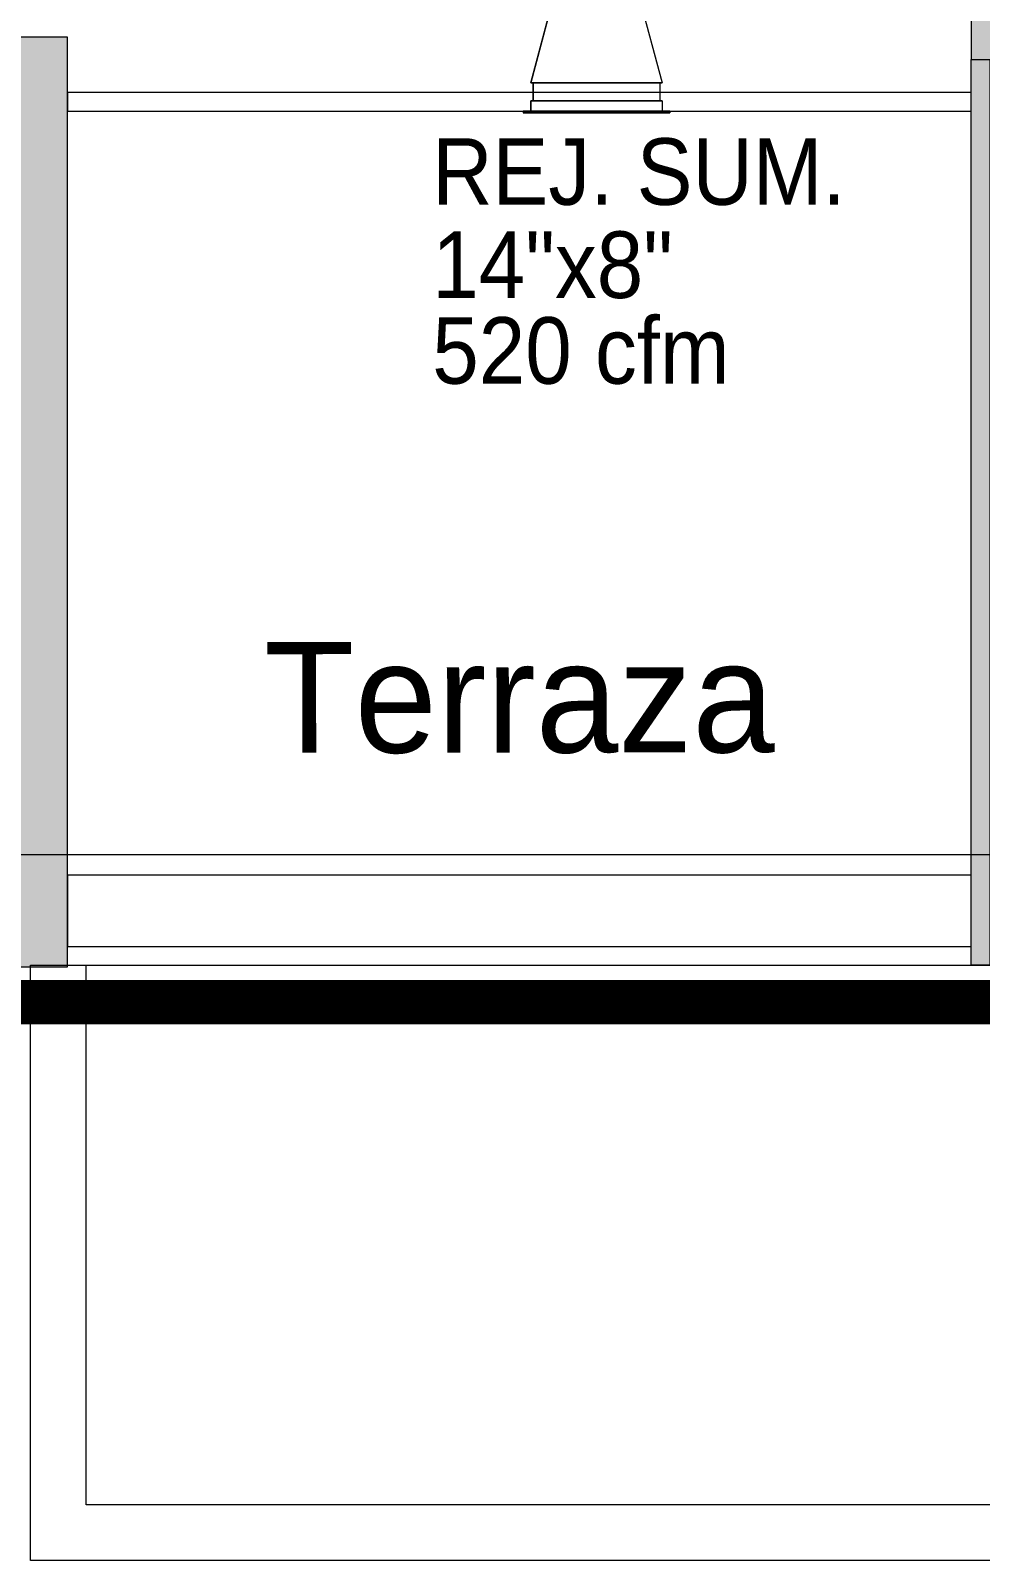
# Model space of a CAD drawing. Header units: metres. Extents: x 32 to 132, y -29 to 44.
# Drawn here: x 68.654 to 71.224, y -21.858 to -17.72 of the extents above; entities that cross this region are included whole.
import ezdxf

# ---------------------------------------------------------------- set-up
doc = ezdxf.new("R2010")
doc.units = ezdxf.units.M
doc.header["$LTSCALE"] = 100
for name, color, linetype, lineweight in [('A-WALL', 8, 'Continuous', 9), ('Arqui', 8, 'Continuous', 0), ('M-HVAC-CDFF-IDEN', 7, 'Continuous', 9), ('M-HVAC-DUCT', 7, 'Continuous', 18)]:
    doc.layers.add(name, color=color, linetype=linetype, lineweight=lineweight)
doc.layers.add('M-HVAC-CDFF', color=8, linetype='Continuous', lineweight=18, true_color=0x414141)
doc.styles.add('SansSerif_2', font='SANSS__.TTF', dxfattribs={"width": 0.9, "height": 0.18})

# ---------------------------------------------------------------- blocks, each defined once
blk = doc.blocks.new('Est etapa 3 torre')
at = {"layer": 'Arqui'}
blk.add_line((1113.530821652453, -6011.698833652741), (1145.333174937007, -6011.698836564718), dxfattribs=at)
blk = doc.blocks.new('A$C648cc0e8')
at = {"layer": 'Arqui', "ltscale": 0.03}
h = blk.add_hatch(color=256, dxfattribs=at)
h.dxf.hatch_style = 1
h.paths.add_polyline_path([(24.02108302600038, 17.30041772468894), (24.02108302605177, 17.15041289377905), (24.36928002234833, 17.15040975919646), (24.36928002206366, 17.3004145875434)])
h.paths.add_polyline_path([(24.36928001682497, 17.30041458777623), (24.51928484726943, 17.30041458771257), (24.51930358409061, 15.95068890091488), (24.36929875679004, 15.95068890237644)])
h.paths.add_polyline_path([(27.08080971764036, 15.80041772402046), (27.08080971764036, 15.95044296320293), (24.02108302660565, 15.95076102896974), (24.02108302660565, 15.80073578978727)])
h.paths.add_polyline_path([(23.67113132393285, 11.17668049485883), (23.67108288252996, 15.80136482641274), (23.52108288506781, 15.80136483007072), (23.52112372328668, 11.54206135862523), (23.52108301307373, 11.17668564871428)])
h.paths.add_polyline_path([(27.0807541421492, 12.62597841577963), (26.93072890296628, 12.62597841577963), (26.93073815398645, 15.80042472565901), (27.08076339316938, 15.80042472565901)])
h.paths.add_polyline_path([(25.68047848201047, 12.77599803313069), (25.68068328350807, 11.08640417694141), (25.83073238568966, 11.08640417694141), (25.83052758419205, 12.77599803313069)])
h.paths.add_polyline_path([(25.83072445623964, 11.08640417694141), (25.9807305798696, 11.08661312883532), (25.9807305798696, 11.23666223101691), (25.83072445623964, 11.236453279123)])
h.paths.add_polyline_path([(27.08075628268909, 11.2366491450307), (26.93073104350617, 11.2366491450307), (26.93072409640024, 10.58694314641843), (27.08074933558316, 10.58694314641843)])
h.paths.add_polyline_path([(26.88081419837397, 11.08639345294478), (26.93073104353732, 11.08660297077358), (26.93073104353732, 11.23665207295517), (26.88081419837397, 11.23644255512636)])
h.paths.add_polyline_path([(26.93076722020044, 9.38690131798512), (26.93076430776898, 8.892038376253822), (27.08081340995057, 8.892038376253822), (27.08081632238202, 9.38690131798512)])
h.paths.add_polyline_path([(23.52108321192543, 8.741989264785389), (27.08081340995216, 8.741989560506681), (27.08081340995216, 8.892038662688265), (24.02108306778644, 8.892038366301222), (24.02108306783191, 8.776607194994085), (23.52108321203957, 8.77660719664209)])
h.paths.add_polyline_path([(30.3965158690163, 11.23664914624942), (30.3965158690163, 11.08664460700174), (29.83005838890074, 11.08664460730006), (29.8300584264324, 8.721987162859023), (29.68001183184595, 8.721987163256472), (29.68001179431428, 11.23664914599749)])
h.paths.add_polyline_path([(32.94890514627502, 11.23664914519077), (32.94890514627502, 11.08664461302897), (32.52108301720739, 11.08664461302897), (32.52108301562828, 11.17660719533296), (32.02108301586111, 11.17660719465266), (32.0210830174359, 11.08664461023045), (31.59651586901634, 11.08664460819682), (31.59651586901634, 11.23664914519077)])
h.paths.add_polyline_path([(29.83005842521868, 8.72198716302455), (36.87263001719964, 8.721987160431581), (36.87263001719964, 8.874685833633976), (29.83005842521868, 8.874685836226945)])
h.paths.add_polyline_path([(35.14806281910762, 11.23661141647199), (35.14806281910762, 11.08660687961174), (34.14890514627803, 11.08660687784186), (34.14890514627803, 11.23661141537696)])
h.paths.add_polyline_path([(34.57345251769141, 8.874685834467982), (34.72349911213234, 8.874685834067805), (34.72349214928147, 11.08660687690508), (34.57349215181932, 11.08660688056671), (34.57349215186866, 11.0886186109833), (34.57345251769141, 8.874685834467982), (34.57340592129469, 8.874685834300635)])
h.paths.add_polyline_path([(36.34806281910744, 11.23661141747243), (36.34806281910744, 11.08660687777274), (36.8726300064485, 11.08660687860129), (36.87263001755844, 8.72198715525019), (37.02267661214489, 8.721987165518385), (37.02267660103496, 11.23661142716946)])
h.paths.add_polyline_path([(40.01871566847046, 8.87658045814942), (43.8199164507372, 8.876603291093943), (43.8199164507372, 8.726554189227045), (39.468663513141, 8.726465617512531), (39.46866351301298, 11.17562739335381), (39.51870994589206, 11.17565969160887), (39.51871562849476, 8.775659753416676), (40.01871566847046, 8.775659753201126)])
h.paths.add_polyline_path([(43.25398944821961, 10.3802275354451), (43.25401398718475, 8.876561448476878), (43.10396488531876, 8.876561448476878), (43.10394034635362, 10.3802275354451)], flags=17)
h.paths.add_polyline_path([(43.25399246417885, 10.38023832220506), (43.66987085908943, 10.38027859829481), (43.66987085908943, 10.23022949642882), (43.25399246417885, 10.23018922033998)], flags=17)
h.paths.add_polyline_path([(43.81991645221854, 10.38026937806217), (43.81994099118367, 8.876603291093943), (43.66989188931768, 8.876603291093943), (43.66986735035255, 10.38026937806217)])
h.paths.add_polyline_path([(39.63220852828897, 11.17531108487083), (39.63218520357293, 14.78818550179813), (39.4686635144418, 14.78818582489521), (39.46866351301321, 11.176007130382)])
h.paths.add_polyline_path([(40.67516985483451, 12.69612977540646), (43.66986735597618, 12.69614234912251), (43.66986735597618, 12.54609324725652), (40.67516985483451, 12.54608067354138)])
h.paths.add_polyline_path([(41.12715264289534, 13.63531701639704), (41.12715574120205, 12.69613163352324), (41.27720484306803, 12.69613163352324), (41.27720174476133, 13.63531701639704)])
h.paths.add_polyline_path([(39.76883751361459, 12.69611761797069), (39.63219919424444, 12.69612948302938), (39.63219919424444, 12.54608038116339), (39.76883751361459, 12.54606851610561)])
h.paths.add_polyline_path([(43.8199087816771, 14.78820850496732), (43.81993376644539, 13.58437504235962), (43.6698846645794, 13.58437504235962), (43.66985967981111, 14.78820850496732)])
h.paths.add_polyline_path([(41.12083308249191, 14.78818582489703), (43.66986051581728, 14.78821047090923), (43.66986051581728, 14.63816136904325), (41.12083308249191, 14.63813672303195)])
h.paths.add_polyline_path([(41.12708989445753, 18.55657320014188), (41.12716868043697, 16.99568422330822), (41.27721778230296, 16.99568422330822), (41.27713888318488, 18.55657351551736)])
h.paths.add_polyline_path([(42.8919629826222, 18.55286226220278), (41.12708264446758, 18.55673813589283), (41.12708264446758, 18.70678723775882), (42.89285092306261, 18.70270816514358)])
h.paths.add_polyline_path([(38.62350671392949, 17.30222814723174), (34.9720330622439, 17.30220558609517), (34.97203305760274, 17.15220138464292), (38.62350670928834, 17.15222394566308)])
h.paths.add_polyline_path([(36.92267440154603, 14.78819304471972), (36.77264916236311, 14.78819304471972), (36.77258057969004, 16.1132138974931), (36.92260581887297, 16.1132138974931)])
h.paths.add_polyline_path([(36.77258569331491, 15.79960393236388), (36.77258569331491, 15.94962917154635), (36.13890923535894, 15.95017946331927), (36.13890923535894, 15.8001542241368)])
h.paths.add_polyline_path([(29.68001179199371, 14.78818038338022), (36.92267440154603, 14.78819304471972), (36.92267440618718, 14.63818884326747), (29.68001179663486, 14.63817618181156)])
h.paths.add_polyline_path([(35.27349214928142, 14.78829297807943), (35.1234669100985, 14.78829297807943), (35.12341498744229, 15.80004042418523), (35.27344022662521, 15.80004042418523)])
h.paths.add_polyline_path([(34.68494942129894, 15.79982709126079), (34.68494942129894, 15.94985233044326), (35.3389092344338, 15.95017946331927), (35.3389092344338, 15.8001542241368)])
h.paths.add_polyline_path([(33.32108297858338, 15.80009059116537), (33.32108297858338, 15.95011583034784), (33.88494942128352, 15.95044296320293), (33.88494942128352, 15.80041772402046)])
h.paths.add_polyline_path([(33.62430989701681, 14.78839291143913), (33.47428465783389, 14.78839291143913), (33.47423670135402, 15.80017944485598), (33.62426194053694, 15.80017944485598)])
h.paths.add_polyline_path([(29.68003440240784, 15.80010303504287), (29.68003440240784, 15.95012827422534), (32.02108297976531, 15.95044296320293), (32.02108297976531, 15.80041772402046)])
h.paths.add_polyline_path([(29.68019310007764, 14.78818051485223), (29.68001977277538, 15.80011311804401), (29.83006887495696, 15.80011311804401), (29.83024220225923, 14.78818051485223)])
h.paths.add_polyline_path([(34.97195288847081, 17.3022149668991), (34.97222364131778, 20.00111130032337), (35.12240834025317, 20.00111130496362), (35.12213758752262, 17.30221497154025)])
h.paths.add_polyline_path([(43.01991647315492, 20.15113788531517), (34.97204314615522, 20.15111550272422), (34.97204314151406, 20.00111130127198), (43.01991646851377, 20.0011336837465)])
at = {"layer": 'Arqui', "ltscale": 5, "const_width": 0.1198957787484005}
blk.add_lwpolyline([(12.22752302519928, 63.10160464090632), (43.81991650353996, 63.10159573244209), (43.81991650354178, 8.626593541769125), (12.22752302520132, 8.62660245023335)], close=True, dxfattribs=at)
at = {"layer": 'Arqui'}
for points in [[(39.63220852828692, 11.17531140796791), (39.63218520357088, 14.78818582489521), (39.46866351444157, 14.78818582489521), (39.46866351301298, 11.176007130382)], [(36.34806281910221, 11.23661141747243), (36.34806281910221, 11.08660687777274), (36.8726300064485, 11.08660687813108), (36.87263001755844, 8.721987154779981), (37.02267661214489, 8.72198716507637), (37.02267660103496, 11.23661142672745)], [(39.51871724291675, 8.726530214042668), (39.468663513141, 8.726465617512531), (39.46866351301298, 11.17562739335381), (39.51871724278874, 11.17569198988394)], [(39.46866351337997, 11.03660693642587), (39.46866351265783, 11.08660693763659), (37.02267660191285, 11.08660687756901), (37.02267660170367, 11.0366068786866)], [(39.46866351310348, 8.776607195195993), (39.46866351310348, 8.969493897979646), (37.02267661147755, 8.969493895483083), (37.02267661147755, 8.77660719269943)], [(36.92313179604423, 8.726520468367653), (43.76713273508756, 8.726546165617492), (43.76711168330655, 7.116392826781976), (36.92311074426323, 7.116367129533046)], [(36.92313179604423, 8.726520468367653), (43.76713273508756, 8.726546165617492), (43.76711168330655, 7.116392826781976), (36.92311074426323, 7.116367129533046)], [(37.07313179618006, 8.726520468378567), (43.61713273522321, 8.726546165606578), (43.61711168330669, 7.266392826772517), (37.07311074426332, 7.266367129543596)], [(37.07313179618029, 8.726520468378567), (43.61713273522344, 8.726546165606578), (43.61711168330692, 7.266392826772517), (37.07311074426332, 7.266367129543596)]]:
    blk.add_lwpolyline(points, close=True, dxfattribs=at)
blk.add_blockref('Est etapa 3 torre', (-1099.529286661206, 6020.724493402553), dxfattribs=at)
blk.add_text('Terraza', height=0.3, rotation=0.06685865453028599, dxfattribs=at).set_placement((37.55491011666811, 9.300599725293523))
blk = doc.blocks.new('REJ_ SUM_DE_MURO - 14_x8_-2186753-NIVEL 05')
at = {"layer": 'M-HVAC-CDFF', "color": 3, "true_color": 0x00ff00}
for p, q in [((70.01362579707687, -17.86148963539323), (70.35652579707687, -17.86148963539323)), ((70.01362579707687, -17.91030526039279), (70.01362579707687, -17.86148963539323)), ((70.35652579707687, -17.8614904409427), (70.01362579707687, -17.8614904409427)), ((70.01362579707687, -17.8614904409427), (70.01362579707687, -17.91030606594227)), ((70.35652579707687, -17.86148963539323), (70.35652579707687, -17.91030526039279)), ((70.35652579707687, -17.8614904409427), (70.35652579707687, -17.91030606594227)), ((70.00727579707687, -17.91030523354114), (70.36287579707687, -17.91030523354114)), ((70.00727579707687, -17.9376896085409), (70.00727579707687, -17.91030523354114)), ((70.36287579707687, -17.91030609279391), (70.00727579707687, -17.91030609279391)), ((70.00727579707687, -17.91030609279391), (70.00727579707687, -17.93769046779367)), ((70.35652579707687, -17.91030526039279), (70.01362579707687, -17.91030526039279)), ((70.01362579707687, -17.91030606594227), (70.35652579707687, -17.91030606594227)), ((70.36287579707687, -17.91030523354114), (70.36287579707687, -17.9376896085409)), ((70.36287579707687, -17.91030609279391), (70.36287579707687, -17.93769046779367)), ((69.98663829707688, -17.93768952127304), (70.38351329707687, -17.93768952127304)), ((69.98663829707688, -17.93768952127304), (69.98663829707688, -17.942452021273)), ((70.38351329707687, -17.93769055506153), (69.98663829707688, -17.93769055506153)), ((69.98663829707688, -17.93769055506153), (69.98663829707688, -17.94245305506148)), ((70.38351329707687, -17.942452021273), (69.98663829707688, -17.942452021273)), ((69.98663829707688, -17.94245305506148), (70.38351329707687, -17.94245305506148)), ((70.36287579707687, -17.9376896085409), (70.00727579707687, -17.9376896085409)), ((70.00727579707687, -17.93769046779367), (70.36287579707687, -17.93769046779367)), ((70.01203829707687, -17.94245212867959), (70.35811329707687, -17.94245212867959)), ((70.35811329707687, -17.94245294765489), (70.01203829707687, -17.94245294765489)), ((70.38351329707687, -17.942452021273), (70.38351329707687, -17.93768952127304)), ((70.38351329707687, -17.93769055506153), (70.38351329707687, -17.94245305506148))]:
    blk.add_line(p, q, dxfattribs=at)
blk = doc.blocks.new('M_Rectangular Transition - Angle - 30 LAMINA-2187241-NIVEL 05')
at = {"layer": 'M-HVAC-DUCT', "color": 3, "true_color": 0x00ff00}
for p, q in [((70.00727579707687, -17.86148960854158), (70.07077579707688, -17.62450438226307)), ((70.07077579707688, -17.62450524151584), (70.00727579707687, -17.86149046779434)), ((70.07077579707688, -17.62450438226307), (70.29937579707688, -17.62450438226307)), ((70.29937579707688, -17.62450524151584), (70.07077579707688, -17.62450524151584)), ((70.29937579707688, -17.62450438226307), (70.36287579707688, -17.86148960854158)), ((70.29937579707688, -17.62450524151584), (70.36287579707688, -17.86149046779434)), ((70.36287579707688, -17.86148960854158), (70.00727579707687, -17.86148960854158)), ((70.00727579707687, -17.86149046779434), (70.36287579707688, -17.86149046779434))]:
    blk.add_line(p, q, dxfattribs=at)

msp = doc.modelspace()

# ---------------------------------------------------------------- block references
at = {"layer": 'A-WALL'}
msp.add_blockref('A$C648cc0e8', (31.73064731128203, -28.97426442127666), dxfattribs=at)
at = {"layer": 'M-HVAC-CDFF', "color": 3, "true_color": 0x00ff00}
msp.add_blockref('REJ_ SUM_DE_MURO - 14_x8_-2186753-NIVEL 05', (-5.577248884947039e-09, 4.585774513543583e-05), dxfattribs=at)
at = {"layer": 'M-HVAC-DUCT', "color": 3, "true_color": 0x00ff00}
msp.add_blockref('M_Rectangular Transition - Angle - 30 LAMINA-2187241-NIVEL 05', (-5.577248884947039e-09, 4.585774513543583e-05), dxfattribs=at)

# ---------------------------------------------------------------- texts
at = {"layer": 'M-HVAC-CDFF-IDEN', "char_height": 0.1799999999999998, "attachment_point": 1, "style": 'SansSerif_2'}
for s, insert, width in [('REJ. SUM.', (69.74068959829435, -18.01132801721672), 1.327594499999999), ('14"x8"', (69.74068959829435, -18.26333764661146), 0.7792402499999991), ('520 cfm', (69.74068959829435, -18.49519598036439), 0.959619937499999)]:
    msp.add_mtext(s, dxfattribs=dict(at, insert=insert, width=width))

doc.saveas('drawing.dxf')
